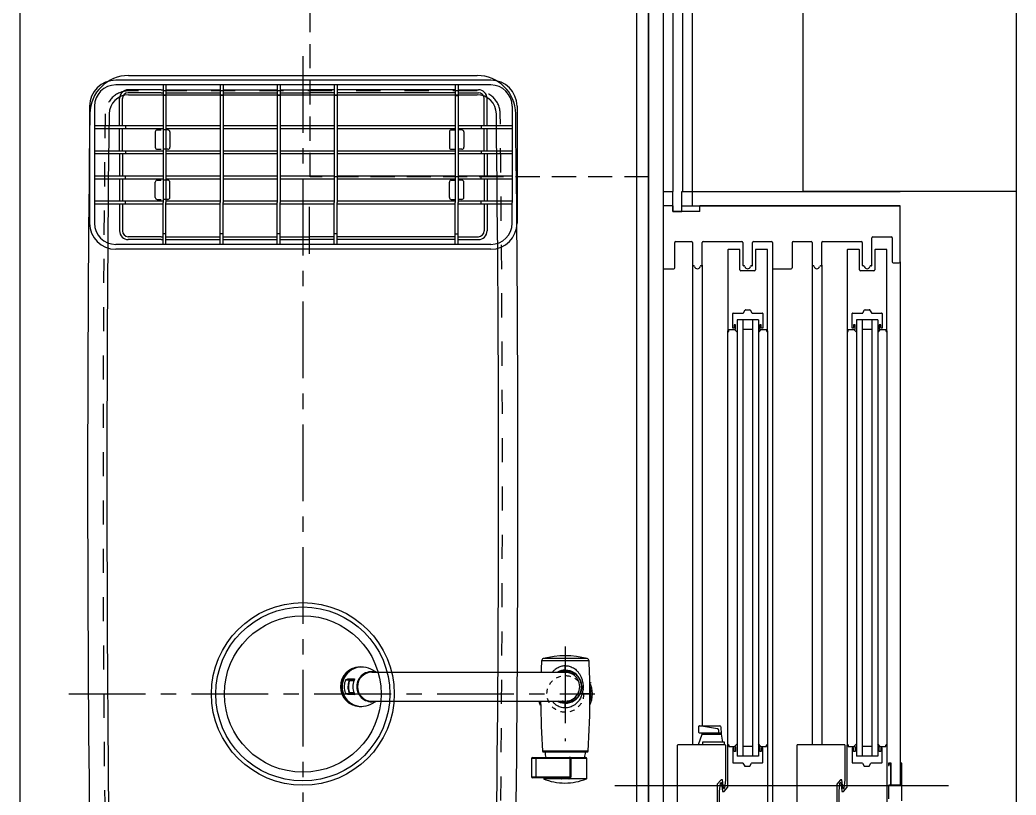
# Model space of a CAD drawing. Header units: millimetres. Extents: x -33000 to 294000, y 0 to 42408.
# Drawn here: x 143168 to 144198, y 13975 to 14777 of the extents above; entities that cross this region are included whole.
import ezdxf

# ---------------------------------------------------------------- set-up
doc = ezdxf.new("R2010")
doc.units = ezdxf.units.MM
doc.header["$LTSCALE"] = 50
for name, pattern in [('( Hidden )', [0.375, 0.25, -0.125]), ('CENTER', [50.8, 31.75, -6.35, 6.35, -6.35]), ('HIDDEN', [2, 1, -1])]:
    doc.linetypes.add(name, pattern=pattern)
doc.layers.add('arch', color=8, linetype='Continuous')

msp = doc.modelspace()

# ---------------------------------------------------------------- linework, layer by layer
at = {"layer": 'arch'}
for p, q in [((143863.3, 15884.6), (143863.3, 14584.6)), ((143978.3, 14599.6), (143978.3, 15884.6)), ((144198.3, 15884.6), (144198.3, 14599.6)), ((143843.3, 15544.6), (143843.3, 14599.6)), ((143853.3, 15544.6), (143853.3, 14599.6)), ((143168.3, 15519.5), (143168.3, 13099.6)), ((143806.3, 12461.7), (143806.3, 15519.5)), ((143818.3, 12449.6), (143818.3, 15519.6)), ((143818.3, 15519.5), (143818.3, 12461.7)), ((143818.3, 12449.6), (143818.3, 15519.5)), ((143833.3, 15519.6), (143833.3, 12449.6)), ((143280.6, 14719.5), (143641, 14719.5)), ((143655.3, 14714.7), (143267.3, 14714.7)), ((143655.3, 14709.7), (143267.3, 14709.7)), ((143316.3, 14709.7), (143316.3, 14588.2)), ((143319.3, 14709.7), (143319.3, 14588.2)), ((143375.3, 14709.7), (143375.3, 14588.2)), ((143378.3, 14709.7), (143378.3, 14588.2)), ((143434.3, 14709.7), (143434.3, 14588.2)), ((143437.3, 14709.7), (143437.3, 14588.2)), ((143493.3, 14709.7), (143493.3, 14588.2)), ((143496.3, 14709.7), (143496.3, 14588.2)), ((143618.3, 14709.7), (143618.3, 14588.2)), ((143621.3, 14709.7), (143621.3, 14588.2)), ((143314.3, 14704.7), (143280.3, 14704.7)), ((143314.3, 14701.7), (143280.3, 14701.7)), ((143280.6, 14699.5), (143641, 14699.5)), ((143314.3, 14704.7), (143316.3, 14704.7)), ((143314.3, 14701.7), (143316.3, 14701.7)), ((143319.3, 14698.7), (143316.3, 14698.7)), ((143319.3, 14704.7), (143375.3, 14704.7)), ((143319.3, 14701.7), (143375.3, 14701.7)), ((143378.3, 14698.7), (143375.3, 14698.7)), ((143378.3, 14704.7), (143434.3, 14704.7)), ((143378.3, 14701.7), (143434.3, 14701.7)), ((143437.3, 14698.7), (143434.3, 14698.7)), ((143437.3, 14704.7), (143467.8, 14704.7)), ((143437.3, 14701.7), (143467.8, 14701.7)), ((143493.3, 14704.7), (143467.8, 14704.7)), ((143493.3, 14701.7), (143467.8, 14701.7)), ((143496.3, 14698.7), (143493.3, 14698.7)), ((143618.3, 14704.7), (143496.3, 14704.7)), ((143618.3, 14701.7), (143496.3, 14701.7)), ((143618.3, 14698.7), (143621.3, 14698.7)), ((143621.3, 14704.7), (143642.3, 14704.7)), ((143621.3, 14701.7), (143642.3, 14701.7)), ((143271.3, 14667.7), (143271.3, 14695.7)), ((143274.3, 14667.7), (143274.3, 14695.7)), ((143648.3, 14667.7), (143648.3, 14695.7)), ((143651.3, 14667.7), (143651.3, 14695.7)), ((143240.3, 14687.7), (143240.3, 14566.7)), ((143245.3, 14687.7), (143245.3, 14566.7)), ((143677.3, 14687.7), (143677.3, 14588.2)), ((143682.3, 14687.7), (143682.3, 14588.2)), ((143682.3, 14683), (143682.3, 14566.7)), ((143245.3, 14667.7), (143316.3, 14667.7)), ((143277.3, 14667.7), (143277.3, 14664.7)), ((143319.3, 14667.7), (143375.3, 14667.7)), ((143378.3, 14667.7), (143434.3, 14667.7)), ((143437.3, 14667.7), (143493.3, 14667.7)), ((143496.3, 14667.7), (143618.3, 14667.7)), ((143621.3, 14667.7), (143677.3, 14667.7)), ((143645.3, 14667.7), (143645.3, 14664.7)), ((143245.3, 14664.7), (143316.3, 14664.7)), ((143271.3, 14641.7), (143271.3, 14664.7)), ((143274.3, 14641.7), (143274.3, 14664.7)), ((143308.3, 14661.2), (143308.3, 14645.2)), ((143310.3, 14663.2), (143314.3, 14663.2)), ((143321.3, 14663.2), (143317.3, 14663.2)), ((143319.3, 14664.7), (143375.3, 14664.7)), ((143323.3, 14661.2), (143323.3, 14645.2)), ((143378.3, 14664.7), (143434.3, 14664.7)), ((143437.3, 14664.7), (143493.3, 14664.7)), ((143496.3, 14664.7), (143618.3, 14664.7)), ((143612.3, 14661.2), (143612.3, 14645.2)), ((143614.3, 14663.2), (143618.3, 14663.2)), ((143621.3, 14664.7), (143677.3, 14664.7)), ((143625.3, 14663.2), (143621.3, 14663.2)), ((143627.3, 14661.2), (143627.3, 14645.2)), ((143648.3, 14641.7), (143648.3, 14664.7)), ((143651.3, 14641.7), (143651.3, 14664.7)), ((143245.3, 14641.7), (143316.3, 14641.7)), ((143245.3, 14638.7), (143316.3, 14638.7)), ((143271.3, 14638.7), (143271.3, 14615.7)), ((143274.3, 14638.7), (143274.3, 14615.7)), ((143277.3, 14641.7), (143277.3, 14638.7)), ((143310.3, 14643.2), (143314.3, 14643.2)), ((143321.3, 14643.2), (143317.3, 14643.2)), ((143319.3, 14641.7), (143375.3, 14641.7)), ((143319.3, 14638.7), (143375.3, 14638.7)), ((143378.3, 14641.7), (143434.3, 14641.7)), ((143378.3, 14638.7), (143434.3, 14638.7)), ((143437.3, 14641.7), (143493.3, 14641.7)), ((143437.3, 14638.7), (143493.3, 14638.7)), ((143496.3, 14641.7), (143618.3, 14641.7)), ((143496.3, 14638.7), (143618.3, 14638.7)), ((143614.3, 14643.2), (143618.3, 14643.2)), ((143625.3, 14643.2), (143621.3, 14643.2)), ((143621.3, 14641.7), (143677.3, 14641.7)), ((143621.3, 14638.7), (143677.3, 14638.7)), ((143645.3, 14641.7), (143645.3, 14638.7)), ((143648.3, 14638.7), (143648.3, 14615.7)), ((143651.3, 14638.7), (143651.3, 14615.7)), ((143245.3, 14615.7), (143316.3, 14615.7)), ((143245.3, 14612.7), (143316.3, 14612.7)), ((143271.3, 14612.7), (143271.3, 14589.7)), ((143274.3, 14612.7), (143274.3, 14589.7)), ((143277.3, 14612.7), (143277.3, 14615.7)), ((143308.3, 14593.2), (143308.3, 14609.2)), ((143310.3, 14611.2), (143314.3, 14611.2)), ((143321.3, 14611.2), (143317.3, 14611.2)), ((143319.3, 14615.7), (143375.3, 14615.7)), ((143319.3, 14612.7), (143375.3, 14612.7)), ((143323.3, 14593.2), (143323.3, 14609.2)), ((143378.3, 14615.7), (143434.3, 14615.7)), ((143378.3, 14612.7), (143434.3, 14612.7)), ((143437.3, 14615.7), (143493.3, 14615.7)), ((143437.3, 14612.7), (143493.3, 14612.7)), ((143496.3, 14615.7), (143618.3, 14615.7)), ((143496.3, 14612.7), (143618.3, 14612.7)), ((143612.3, 14593.2), (143612.3, 14609.2)), ((143614.3, 14611.2), (143618.3, 14611.2)), ((143621.3, 14615.7), (143677.3, 14615.7)), ((143621.3, 14612.7), (143677.3, 14612.7)), ((143625.3, 14611.2), (143621.3, 14611.2)), ((143627.3, 14593.2), (143627.3, 14609.2)), ((143645.3, 14612.7), (143645.3, 14615.7)), ((143648.3, 14612.7), (143648.3, 14589.7)), ((143651.3, 14612.7), (143651.3, 14589.7)), ((143833.3, 14599.6), (143843.3, 14599.6)), ((143843.3, 14578.6), (143843.3, 14599.6)), ((143852.8, 14599.6), (144078.3, 14599.6)), ((143852.8, 14578.6), (143852.8, 14599.6)), ((144198.3, 14599.6), (143978.3, 14599.6)), ((144198.3, 14599.6), (144198.3, 13369.6)), ((143245.3, 14589.7), (143316.3, 14589.7)), ((143245.3, 14586.7), (143316.3, 14586.7)), ((143271.3, 14586.7), (143271.3, 14558.7)), ((143274.3, 14586.7), (143274.3, 14558.7)), ((143277.3, 14586.7), (143277.3, 14589.7)), ((143310.3, 14591.2), (143314.3, 14591.2)), ((143316.3, 14544.7), (143316.3, 14588.2)), ((143321.3, 14591.2), (143317.3, 14591.2)), ((143319.3, 14589.7), (143375.3, 14589.7)), ((143319.3, 14544.7), (143319.3, 14588.2)), ((143319.3, 14586.7), (143375.3, 14586.7)), ((143375.3, 14544.7), (143375.3, 14588.2)), ((143378.3, 14589.7), (143434.3, 14589.7)), ((143378.3, 14544.7), (143378.3, 14588.2)), ((143378.3, 14586.7), (143434.3, 14586.7)), ((143434.3, 14544.7), (143434.3, 14588.2)), ((143437.3, 14589.7), (143493.3, 14589.7)), ((143437.3, 14544.7), (143437.3, 14588.2)), ((143437.3, 14586.7), (143493.3, 14586.7)), ((143493.3, 14544.7), (143493.3, 14588.2)), ((143496.3, 14589.7), (143618.3, 14589.7)), ((143496.3, 14544.7), (143496.3, 14588.2)), ((143496.3, 14586.7), (143618.3, 14586.7)), ((143614.3, 14591.2), (143618.3, 14591.2)), ((143618.3, 14544.7), (143618.3, 14588.2)), ((143625.3, 14591.2), (143621.3, 14591.2)), ((143621.3, 14589.7), (143677.3, 14589.7)), ((143621.3, 14544.7), (143621.3, 14588.2)), ((143621.3, 14586.7), (143677.3, 14586.7)), ((143645.3, 14586.7), (143645.3, 14589.7)), ((143648.3, 14586.7), (143648.3, 14558.7)), ((143651.3, 14586.7), (143651.3, 14558.7)), ((143677.3, 14566.7), (143677.3, 14588.2)), ((143467.8, 14535), (143467.8, 14583.5)), ((143833.3, 14584.6), (143833.3, 14520.6)), ((143843.3, 14584.6), (143833.3, 14584.6)), ((143843.3, 14584.6), (143843.3, 14578.6)), ((143843.3, 14578.6), (143852.8, 14578.6)), ((143871.3, 14578.6), (143843.3, 14578.6)), ((143852.8, 14584.6), (144078.3, 14584.6)), ((144078.3, 14584.6), (143871.3, 14584.6)), ((143871.3, 14578.6), (143871.3, 14584.6)), ((144078.3, 14526.6), (144078.3, 14584.6)), ((143319.3, 14555.7), (143316.3, 14555.7)), ((143378.3, 14555.7), (143375.3, 14555.7)), ((143437.3, 14555.7), (143434.3, 14555.7)), ((143496.3, 14555.7), (143493.3, 14555.7)), ((143618.3, 14555.7), (143621.3, 14555.7)), ((143655.3, 14544.7), (143267.3, 14544.7)), ((143314.3, 14552.7), (143280.3, 14552.7)), ((143314.3, 14549.7), (143280.3, 14549.7)), ((143314.3, 14552.7), (143316.3, 14552.7)), ((143314.3, 14549.7), (143316.3, 14549.7)), ((143319.3, 14552.7), (143375.3, 14552.7)), ((143319.3, 14549.7), (143375.3, 14549.7)), ((143378.3, 14552.7), (143434.3, 14552.7)), ((143378.3, 14549.7), (143434.3, 14549.7)), ((143437.3, 14552.7), (143467.8, 14552.7)), ((143437.3, 14549.7), (143467.8, 14549.7)), ((143493.3, 14552.7), (143467.8, 14552.7)), ((143493.3, 14549.7), (143467.8, 14549.7)), ((143618.3, 14552.7), (143496.3, 14552.7)), ((143618.3, 14549.7), (143496.3, 14549.7)), ((143621.3, 14552.7), (143642.3, 14552.7)), ((143621.3, 14549.7), (143642.3, 14549.7)), ((143845.3, 14520.6), (143845.3, 14546.6)), ((143846.3, 14547.6), (143862.8, 14547.6)), ((143863.8, 14546.6), (143863.8, 14523.1)), ((143873.8, 14523.1), (143873.8, 14546.6)), ((143874.8, 14547.6), (143914.8, 14547.6)), ((143915.8, 14546.6), (143915.8, 14523.1)), ((143925.8, 14523.1), (143925.8, 14546.6)), ((143926.8, 14547.6), (143945.3, 14547.6)), ((143946.3, 14546.6), (143946.3, 14520.6)), ((143966.8, 14546.6), (143966.8, 14520.6)), ((143967.8, 14547.6), (143986.3, 14547.6)), ((143987.3, 14546.6), (143987.3, 14523.1)), ((143997.3, 14523.1), (143997.3, 14546.6)), ((143998.3, 14547.6), (144038.3, 14547.6)), ((144039.3, 14546.6), (144039.3, 14523.1)), ((144049.3, 14523.1), (144049.3, 14551.6)), ((144050.3, 14552.6), (144069.3, 14552.6)), ((144070.3, 14551.6), (144070.3, 14526.6)), ((143655.3, 14539.7), (143267.3, 14539.7)), ((143900.3, 14539.1), (143900.3, 14455.1)), ((143912.3, 14539.6), (143900.8, 14539.6)), ((143912.8, 14518.3), (143912.8, 14539.1)), ((143928.8, 14539.1), (143928.8, 14518.3)), ((143940.8, 14539.6), (143929.3, 14539.6)), ((143941.3, 14455.1), (143941.3, 14539.1)), ((144023.8, 14539.1), (144023.8, 14455.1)), ((144035.8, 14539.6), (144024.3, 14539.6)), ((144036.3, 14518.3), (144036.3, 14539.1)), ((144052.3, 14539.1), (144052.3, 14518.3)), ((144064.3, 14539.6), (144052.8, 14539.6)), ((144064.8, 14455.1), (144064.8, 14539.1)), ((143863.8, 14523.1), (143863.8, 14027.1)), ((143873.8, 14523.1), (143873.8, 14046.6)), ((143987.3, 14523.1), (143987.3, 14027.1)), ((143997.3, 14523.1), (143997.3, 14027.1)), ((144071.3, 14525.6), (144077.3, 14525.6)), ((144078.3, 14526.6), (144078.3, 13985)), ((143833.3, 14520.6), (143833.3, 13448.6)), ((143834.3, 14519.6), (143844.3, 14519.6)), ((143864.3, 14522.6), (143864.9, 14522.6)), ((143872.7, 14522.6), (143873.3, 14522.6)), ((143927.8, 14517.3), (143913.8, 14517.3)), ((143916.3, 14522.6), (143916.9, 14522.6)), ((143924.7, 14522.6), (143925.3, 14522.6)), ((143946.3, 14520.6), (143946.3, 13448.6)), ((143947.3, 14519.6), (143965.8, 14519.6)), ((143987.8, 14522.6), (143988.4, 14522.6)), ((143996.2, 14522.6), (143996.8, 14522.6)), ((144051.3, 14517.3), (144037.3, 14517.3)), ((144039.8, 14522.6), (144040.4, 14522.6)), ((144048.2, 14522.6), (144048.8, 14522.6)), ((143905.3, 14458.1), (143905.3, 14473.1)), ((143905.8, 14473.6), (143916, 14473.6)), ((143916.4, 14473.9), (143918.2, 14476.9)), ((143918.6, 14477.1), (143923, 14477.1)), ((143923.4, 14476.9), (143925.2, 14473.9)), ((143925.6, 14473.6), (143935.8, 14473.6)), ((143936.3, 14473.1), (143936.3, 14458.1)), ((144028.8, 14458.1), (144028.8, 14473.1)), ((144029.3, 14473.6), (144039.5, 14473.6)), ((144039.9, 14473.9), (144041.7, 14476.9)), ((144042.1, 14477.1), (144046.5, 14477.1)), ((144046.9, 14476.9), (144048.7, 14473.9)), ((144049.1, 14473.6), (144059.3, 14473.6)), ((144059.8, 14473.1), (144059.8, 14458.1)), ((143908.3, 14461.6), (143906.8, 14461.6)), ((143906.8, 14461.6), (143906.8, 14458.6)), ((143908.3, 14457.1), (143908.3, 14461.6)), ((143931.8, 14466.6), (143909.8, 14466.6)), ((143909.8, 14466.6), (143909.8, 14015.1)), ((143915.8, 14466.6), (143915.8, 14015.1)), ((143925.8, 14466.6), (143925.8, 14015.1)), ((143931.8, 14466.6), (143931.8, 14015.1)), ((143934.8, 14461.6), (143933.3, 14461.6)), ((143933.3, 14461.6), (143933.3, 14457.1)), ((143934.8, 14458.6), (143934.8, 14461.6)), ((144031.8, 14461.6), (144030.3, 14461.6)), ((144030.3, 14461.6), (144030.3, 14458.6)), ((144031.8, 14457.1), (144031.8, 14461.6)), ((144033.3, 14466.6), (144033.3, 14015.1)), ((144055.3, 14466.6), (144033.3, 14466.6)), ((144039.3, 14466.6), (144039.3, 14015.1)), ((144049.3, 14466.6), (144049.3, 14015.1)), ((144055.3, 14466.6), (144055.3, 14015.1)), ((144058.3, 14461.6), (144056.8, 14461.6)), ((144056.8, 14461.6), (144056.8, 14457.1)), ((144058.3, 14458.6), (144058.3, 14461.6)), ((143900.3, 14026.6), (143900.3, 14455.1)), ((143901.3, 14455.1), (143901.3, 14456.6)), ((143901.3, 14456.6), (143907.8, 14456.6)), ((143906.3, 14458.1), (143905.3, 14458.1)), ((143907.2, 14456.6), (143909.8, 14454)), ((143925.8, 14456.6), (143915.8, 14456.6)), ((143934.4, 14456.6), (143931.8, 14454)), ((143933.8, 14456.6), (143940.3, 14456.6)), ((143936.3, 14458.1), (143935.3, 14458.1)), ((143940.3, 14456.6), (143940.3, 14455.1)), ((143941.3, 14455.1), (143941.3, 14026.6)), ((144023.8, 14455.1), (144023.8, 14026.6)), ((144024.8, 14455.1), (144024.8, 14456.6)), ((144024.8, 14456.6), (144031.3, 14456.6)), ((144029.8, 14458.1), (144028.8, 14458.1)), ((144030.7, 14456.6), (144033.3, 14454)), ((144049.3, 14456.6), (144039.3, 14456.6)), ((144057.9, 14456.6), (144055.3, 14454)), ((144057.3, 14456.6), (144063.8, 14456.6)), ((144059.8, 14458.1), (144058.8, 14458.1)), ((144063.8, 14456.6), (144063.8, 14455.1)), ((144064.8, 14455.1), (144064.8, 14026.6)), ((143869.9, 14045.6), (143869.9, 14040.3)), ((143870.9, 14046.6), (143892, 14046.6)), ((143870.9, 14039.3), (143891, 14039.3)), ((143889.5, 14043.5), (143871.1, 14046.4)), ((143873.8, 14038), (143873.8, 14039.3)), ((143891, 14039.3), (143891, 14041.6)), ((143891, 14039.3), (143893.3, 14039.3)), ((143893, 14045.6), (143893.3, 14038)), ((143869.8, 14027.1), (143873.8, 14038)), ((143873.8, 14038), (143893.3, 14038)), ((143896.8, 14029.7), (143874.1, 14029.7)), ((143874.1, 14029.7), (143874.1, 14027.1)), ((143893.3, 14038), (143894.7, 14029.7)), ((143896.8, 14027.1), (143896.8, 14029.7)), ((143848.3, 13942.6), (143848.3, 14026.6)), ((143848.8, 14027.1), (143897.3, 14027.1)), ((143897.8, 14026.6), (143897.8, 13990.6)), ((143900.3, 13983.1), (143900.3, 14026.6)), ((143901.3, 14026.6), (143901.3, 14025.1)), ((143901.3, 14025.1), (143907.8, 14025.1)), ((143906.3, 14023.6), (143905.3, 14023.6)), ((143905.3, 14023.6), (143905.3, 14008.6)), ((143906.8, 14020.1), (143906.8, 14023.1)), ((143908.3, 14020.1), (143906.8, 14020.1)), ((143907.2, 14025.1), (143909.8, 14027.7)), ((143908.3, 14024.6), (143908.3, 14020.1)), ((143925.8, 14025.1), (143915.8, 14025.1)), ((143934.4, 14025.1), (143931.8, 14027.7)), ((143933.3, 14020.1), (143933.3, 14024.6)), ((143934.8, 14020.1), (143933.3, 14020.1)), ((143933.8, 14025.1), (143940.3, 14025.1)), ((143934.8, 14023.1), (143934.8, 14020.1)), ((143936.3, 14023.6), (143935.3, 14023.6)), ((143936.3, 14008.6), (143936.3, 14023.6)), ((143940.3, 14025.1), (143940.3, 14026.6)), ((143941.3, 14026.6), (143941.3, 13942.6)), ((143971.8, 13942.6), (143971.8, 14026.6)), ((143972.3, 14027.1), (144020.8, 14027.1)), ((144021.3, 14026.6), (144021.3, 13990.6)), ((144023.8, 13983.1), (144023.8, 14026.6)), ((144024.8, 14026.6), (144024.8, 14025.1)), ((144024.8, 14025.1), (144028.3, 14025.1)), ((144028.3, 14025.1), (144028.8, 14024.6)), ((144028.8, 14024.6), (144029.3, 14025.1)), ((144029.8, 14023.6), (144028.8, 14023.6)), ((144028.8, 14023.6), (144028.8, 14008.6)), ((144029.3, 14025.1), (144031.3, 14025.1)), ((144030.3, 14020.1), (144030.3, 14023.1)), ((144031.8, 14020.1), (144030.3, 14020.1)), ((144030.7, 14025.1), (144033.3, 14027.7)), ((144031.8, 14024.6), (144031.8, 14020.1)), ((144049.3, 14025.1), (144039.3, 14025.1)), ((144057.9, 14025.1), (144055.3, 14027.7)), ((144056.8, 14020.1), (144056.8, 14024.6)), ((144058.3, 14020.1), (144056.8, 14020.1)), ((144057.3, 14025.1), (144063.8, 14025.1)), ((144058.3, 14023.1), (144058.3, 14020.1)), ((144059.8, 14023.6), (144058.8, 14023.6)), ((144059.8, 14008.6), (144059.8, 14023.6)), ((144063.8, 14025.1), (144063.8, 14026.6)), ((144064.8, 14026.6), (144064.8, 13942.6)), ((143905.8, 14008.1), (143915.5, 14008.1)), ((143931.8, 14015.1), (143909.8, 14015.1)), ((143925.1, 14008.1), (143935.8, 14008.1)), ((144029.3, 14008.1), (144039, 14008.1)), ((144055.3, 14015.1), (144033.3, 14015.1)), ((144048.6, 14008.1), (144059.3, 14008.1)), ((144068.8, 14008), (144066.8, 14008)), ((143915.9, 14007.9), (143917.7, 14004.9)), ((143918.1, 14004.6), (143922.5, 14004.6)), ((143922.9, 14004.9), (143924.7, 14007.9)), ((144039.4, 14007.9), (144041.2, 14004.9)), ((144041.6, 14004.6), (144046, 14004.6)), ((144046.4, 14004.9), (144048.2, 14007.9)), ((144066.3, 14007.5), (144066.3, 14005.5)), ((144066.3, 14005.5), (144067.1, 14005.5)), ((144067.1, 14005.5), (144067.1, 14007)), ((144067.1, 14007), (144068.3, 14007)), ((144068.3, 14007), (144068.3, 13985.5)), ((144069.3, 13985.5), (144069.3, 14007.5)), ((144079.3, 14007.5), (144079.3, 13985.5)), ((144080.3, 13969), (144080.3, 14007.5)), ((143893.3, 13990.6), (143889.3, 13986.2)), ((143893.2, 13987.6), (143893.4, 13987.6)), ((143894.8, 13990.6), (143893.3, 13990.6)), ((143895.8, 13982), (143894.8, 13990.6)), ((143897.8, 13990.6), (143896.8, 13982)), ((144016.8, 13990.6), (144012.8, 13986.2)), ((144016.7, 13987.6), (144016.9, 13987.6)), ((144018.3, 13990.6), (144016.8, 13990.6)), ((144019.3, 13982), (144018.3, 13990.6)), ((144021.3, 13990.6), (144020.3, 13982)), ((143783.3, 13984.6), (144128.3, 13984.6)), ((143889.3, 13986.2), (143889.3, 13942.6)), ((143891.8, 13978.6), (143892.7, 13987.2)), ((143891.8, 13942.6), (143891.8, 13978.6)), ((143893.8, 13987.2), (143894.8, 13978.6)), ((143894.8, 13978.6), (143896.3, 13978.6)), ((143896.4, 13981.6), (143896.2, 13981.6)), ((143896.3, 13978.6), (143900.3, 13983.1)), ((144012.8, 13986.2), (144012.8, 13942.6)), ((144015.3, 13978.6), (144016.2, 13987.2)), ((144015.3, 13942.6), (144015.3, 13978.6)), ((144017.3, 13987.2), (144018.3, 13978.6)), ((144018.3, 13978.6), (144019.8, 13978.6)), ((144019.9, 13981.6), (144019.7, 13981.6)), ((144019.8, 13978.6), (144023.8, 13983.1)), ((144066.3, 13984.5), (144066.3, 13971)), ((144067.8, 13985), (144066.8, 13985)), ((144078.8, 13985), (144069.8, 13985))]:
    msp.add_line(p, q, dxfattribs=at)
at = {"layer": 'arch', "linetype": '( Hidden )', "ltscale": 2}
for p, q in [((143468.3, 14614.5), (143468.3, 15519.5)), ((143818.3, 15519.5), (143818.3, 14614.5)), ((143818.3, 14614.5), (143468.3, 14614.5))]:
    msp.add_line(p, q, dxfattribs=at)
at = {"layer": 'arch', "linetype": 'CENTER', "ltscale": 0.05}
for p, q in [((143460.8, 14739.5), (143460.8, 13859.5)), ((143732.2, 14128.5), (143732.2, 14030.5)), ((143218.7, 14079.5), (143762.7, 14079.5))]:
    msp.add_line(p, q, dxfattribs=at)
at = {"layer": 'arch', "linetype": 'HIDDEN', "ltscale": 0.5}
msp.add_line((143641, 14703.5), (143280.6, 14703.5), dxfattribs=at)
at = {"layer": 'arch', "ltscale": 1.5}
for p, q in [((143756.8, 14113.8), (143707.6, 14113.8)), ((143731.9, 14116.1), (143709.4, 14116.1)), ((143754.9, 14116.1), (143731.9, 14116.1)), ((143520.4, 14107.4), (143521.8, 14107.4)), ((143536.9, 14102), (143531.1, 14105)), ((143735.6, 14101.6), (143735.4, 14101.6)), ((143737.1, 14101.2), (143735.6, 14101.6)), ((143509, 14093.8), (143504.9, 14093.8)), ((143505.4, 14094.1), (143514.1, 14094.5)), ((143509.4, 14094.1), (143505.4, 14094.1)), ((143507.3, 14095.3), (143506.7, 14094.2)), ((143507.4, 14095.2), (143514.2, 14095.2)), ((143507.8, 14094.5), (143514.3, 14094.5)), ((143509.3, 14093.1), (143513.7, 14093.3)), ((143509.4, 14094.1), (143514.1, 14094.3)), ((143509.7, 14094.6), (143509.6, 14094.3)), ((143758.7, 14091.5), (143758.4, 14090.8)), ((143504.9, 14080.1), (143509, 14080.1)), ((143513.7, 14080.7), (143509.3, 14080.8)), ((143745.2, 14079.5), (143746, 14081.3)), ((143745.4, 14079.8), (143746.1, 14081.4)), ((143746, 14081.3), (143746.7, 14083.1)), ((143746.7, 14083.1), (143747, 14085)), ((143747, 14085), (143747.2, 14087)), ((143505.4, 14079.8), (143514.1, 14079.5)), ((143505.4, 14079.8), (143509.4, 14079.8)), ((143514.2, 14078.7), (143507.4, 14078.8)), ((143514.1, 14079.5), (143507.8, 14079.5)), ((143509.4, 14079.8), (143514, 14079.7)), ((143509.6, 14079.7), (143509.7, 14079.4)), ((143511.9, 14079.4), (143511.8, 14079.6)), ((143531.1, 14068.9), (143536.9, 14072)), ((143705.7, 14070.2), (143705.2, 14071.9)), ((143706.7, 14067.7), (143705.7, 14070.2)), ((143729, 14072.3), (143729.9, 14072.2)), ((143729.9, 14072.2), (143732.2, 14072)), ((143732.2, 14072), (143734.1, 14072.2)), ((143732.2, 14072), (143734.5, 14072.2)), ((143734.1, 14072.2), (143736.1, 14072.5)), ((143734.5, 14072.2), (143736.5, 14072.6)), ((143736.1, 14072.5), (143737.9, 14073.2)), ((143737.5, 14072.9), (143738.8, 14073.5)), ((143737.9, 14073.2), (143739.7, 14074)), ((143738.8, 14073.5), (143740.4, 14074.5)), ((143739.7, 14074), (143741.3, 14075.2)), ((143741.3, 14075.2), (143742.8, 14076.4)), ((143741.4, 14075.1), (143742.6, 14076.2)), ((143742.6, 14076.2), (143743.8, 14077.4)), ((143742.8, 14076.4), (143745.2, 14079.5)), ((143744.4, 14078.3), (143745.4, 14079.8)), ((143757.7, 14079.5), (143749.5, 14079.5)), ((143731.9, 14020.2), (143708.6, 14020.2)), ((143755.7, 14020.2), (143731.9, 14020.2)), ((143697.2, 14012.8), (143697.2, 13993.8)), ((143702.2, 14012.8), (143697.2, 14012.8)), ((143698.2, 14013.8), (143702.2, 14013.8)), ((143702.2, 14012.8), (143702.2, 14013.8)), ((143702.2, 14013.8), (143736.2, 14013.8)), ((143702.2, 13993.8), (143702.2, 14012.8)), ((143737.2, 14012.8), (143702.2, 14012.8)), ((143737.7, 14013.8), (143736.2, 14013.8)), ((143737.2, 13993.8), (143737.2, 14012.8)), ((143737.9, 14012.8), (143737.2, 14012.8)), ((143737.7, 14013.8), (143753.4, 14013.8)), ((143737.9, 14012.8), (143737.9, 13993.8)), ((143754.4, 14012.8), (143737.9, 14012.8)), ((143754.4, 13991.8), (143754.4, 14012.8)), ((143697.2, 13993.8), (143702.2, 13993.8)), ((143702.2, 13992.8), (143698.2, 13992.8)), ((143702.2, 13993.8), (143737.2, 13993.8)), ((143702.2, 13992.8), (143702.2, 13993.8)), ((143736.2, 13992.8), (143702.2, 13992.8)), ((143709.9, 13992.8), (143709.9, 13991.8)), ((143728.3, 13991.8), (143709.9, 13991.8)), ((143736, 13991.8), (143728.3, 13991.8)), ((143754.4, 13991.8), (143736, 13991.8)), ((143737.9, 13993.8), (143737.2, 13993.8))]:
    msp.add_line(p, q, dxfattribs=at)
at = {"layer": 'arch'}
for radius in [94.5, 90, 81]:
    msp.add_circle((143460.8, 14079.5), radius, dxfattribs=at)
at = {"layer": 'arch', "linetype": 'HIDDEN', "ltscale": 0.1}
msp.add_circle((143732.2, 14079.5), 19, dxfattribs=at)
at = {"layer": 'arch'}
for centre, radius, start, end in [((143280.6, 14679.5), 40, 90, 179.3192), ((143641, 14679.5), 40, 0.6808, 90), ((143267.3, 14687.7), 27, 90, 180), ((143267.3, 14687.7), 22, 90, 180), ((143655.3, 14687.7), 27, 0, 90), ((143655.3, 14687.7), 22, 0, 90), ((143280.6, 14679.5), 20, 90, 179.3192), ((143280.3, 14695.7), 9, 90, 180), ((143280.3, 14695.7), 6, 90, 180), ((143641, 14679.5), 20, 0.6808, 90), ((143642.3, 14695.7), 9, 0, 90), ((143642.3, 14695.7), 6, 0, 90), ((175259.5, 14299.5), 32021.2, 179.3192, 180.6808), ((175259.5, 14299.5), 32001.3, 179.3192, 180.6808), ((111662, 14299.5), 32001.2, 359.3192, 0.6808), ((111662, 14299.5), 32021.2, 359.3192, 0.6808), ((143310.3, 14661.2), 2, 90, 180), ((143321.3, 14661.2), 2, 0, 90), ((143614.3, 14661.2), 2, 90, 180), ((143625.3, 14661.2), 2, 0, 90), ((143310.3, 14645.2), 2, 180, 270), ((143321.3, 14645.2), 2, 270, 0), ((143614.3, 14645.2), 2, 180, 270), ((143625.3, 14645.2), 2, 270, 0), ((143310.3, 14609.2), 2, 90, 180), ((143321.3, 14609.2), 2, 0, 90), ((143614.3, 14609.2), 2, 90, 180), ((143625.3, 14609.2), 2, 0, 90), ((143310.3, 14593.2), 2, 180, 270), ((143321.3, 14593.2), 2, 270, 0), ((143614.3, 14593.2), 2, 180, 270), ((143625.3, 14593.2), 2, 270, 0), ((143267.3, 14566.7), 27, 180, 270), ((143267.3, 14566.7), 22, 180, 270), ((143655.3, 14566.7), 27, 270, 0), ((143655.3, 14566.7), 22, 270, 0), ((143280.3, 14558.7), 9, 180, 270), ((143280.3, 14558.7), 6, 180, 270), ((143642.3, 14558.7), 6, 270, 0), ((143642.3, 14558.7), 9, 270, 0), ((143846.3, 14546.6), 1, 90, 180), ((143862.8, 14546.6), 1, 0, 90), ((143874.8, 14546.6), 1, 90, 180), ((143914.8, 14546.6), 1, 0, 90), ((143926.8, 14546.6), 1, 90, 180), ((143945.3, 14546.6), 1, 0, 90), ((143967.8, 14546.6), 1, 90, 180), ((143986.3, 14546.6), 1, 0, 90), ((143998.3, 14546.6), 1, 90, 180), ((144038.3, 14546.6), 1, 0, 90), ((144050.3, 14551.6), 1, 90, 180), ((144069.3, 14551.6), 1, 0, 90), ((143900.8, 14539.1), 0.5, 90, 180), ((143912.3, 14539.1), 0.5, 0, 90), ((143929.3, 14539.1), 0.5, 90, 180), ((143940.8, 14539.1), 0.5, 0, 90), ((144024.3, 14539.1), 0.5, 90, 180), ((144035.8, 14539.1), 0.5, 0, 90), ((144052.8, 14539.1), 0.5, 90, 180), ((144064.3, 14539.1), 0.5, 0, 90), ((143864.3, 14523.1), 0.5, 180, 270), ((143873.3, 14523.1), 0.5, 270, 0), ((143916.3, 14523.1), 0.5, 180, 270), ((143925.3, 14523.1), 0.5, 270, 0), ((143987.8, 14523.1), 0.5, 180, 270), ((143996.8, 14523.1), 0.5, 270, 0.0003), ((144039.8, 14523.1), 0.5, 180, 270), ((144048.8, 14523.1), 0.5, 270, 0), ((144071.3, 14526.6), 1, 180, 270), ((144077.3, 14526.6), 1, 270, 0), ((143834.3, 14520.6), 1, 180, 270), ((143844.3, 14520.6), 1, 270, 0), ((143864.9, 14521.6), 1, 14.4775, 90), ((143868.8, 14522.6), 3, 194.4775, 345.5225), ((143872.7, 14521.6), 1, 90, 165.5225), ((143913.8, 14518.3), 1, 180, 270), ((143916.9, 14521.6), 1, 14.4775, 90), ((143920.8, 14522.6), 3, 194.4775, 345.5225), ((143924.7, 14521.6), 1, 90, 165.5225), ((143927.8, 14518.3), 1, 270, 0), ((143947.3, 14520.6), 1, 180, 270), ((143965.8, 14520.6), 1, 270, 0), ((143988.4, 14521.6), 1, 14.4775, 90), ((143992.3, 14522.6), 3, 194.4775, 345.5225), ((143996.2, 14521.6), 1, 90, 165.5225), ((144037.3, 14518.3), 1, 180, 270), ((144040.4, 14521.6), 1, 14.4775, 90), ((144044.3, 14522.6), 3, 194.4775, 345.5225), ((144048.2, 14521.6), 1, 90, 165.5225), ((144051.3, 14518.3), 1, 270, 0), ((143905.8, 14473.1), 0.5, 90, 180), ((143916, 14474.1), 0.5, 270, 330.2551), ((143918.6, 14476.6), 0.5, 90, 150.2551), ((143923, 14476.6), 0.5, 29.7449, 90), ((143925.6, 14474.1), 0.5, 209.7449, 270), ((143935.8, 14473.1), 0.5, 0, 90), ((144029.3, 14473.1), 0.5, 90, 180), ((144039.5, 14474.1), 0.5, 270, 330.2551), ((144042.1, 14476.6), 0.5, 90, 150.2551), ((144046.5, 14476.6), 0.5, 29.7449, 90), ((144049.1, 14474.1), 0.5, 209.7449, 270), ((144059.3, 14473.1), 0.5, 0, 90), ((143900.8, 14455.1), 0.5, 180, 270), ((143900.8, 14455.1), 0.5, 270, 360), ((143906.3, 14458.6), 0.5, 270, 0), ((143907.8, 14457.1), 0.5, 270, 0), ((143933.8, 14457.1), 0.5, 180, 270), ((143935.3, 14458.6), 0.5, 180, 270), ((143940.8, 14455.1), 0.5, 180, 0), ((144024.3, 14455.1), 0.5, 180, 270), ((144024.3, 14455.1), 0.5, 270, 360), ((144029.8, 14458.6), 0.5, 270, 0), ((144031.3, 14457.1), 0.5, 270, 0), ((144057.3, 14457.1), 0.5, 180, 270), ((144058.8, 14458.6), 0.5, 180, 270), ((144064.3, 14455.1), 0.5, 180, 0), ((143870.9, 14045.6), 1, 90, 180), ((143870.9, 14045.4), 1, 81.0635, 180), ((143870.9, 14040.3), 1, 180, 270.0858), ((143889.1, 14041.6), 1.88, 0, 78.8801), ((143892, 14045.6), 1, 2.2775, 90), ((143848.8, 14026.6), 0.5, 90, 180), ((143897.3, 14026.6), 0.5, 0, 90), ((143900.8, 14026.6), 0.5, 90, 180), ((143900.8, 14026.6), 0.5, 360, 90), ((143906.3, 14023.1), 0.5, 0, 90), ((143907.8, 14024.6), 0.5, 0, 90), ((143933.8, 14024.6), 0.5, 90, 180), ((143935.3, 14023.1), 0.5, 90, 180), ((143940.8, 14026.6), 0.5, 0, 180), ((143972.3, 14026.6), 0.5, 90, 180), ((144020.8, 14026.6), 0.5, 0, 90), ((144024.3, 14026.6), 0.5, 90, 180), ((144024.3, 14026.6), 0.5, 360, 90), ((144029.8, 14023.1), 0.5, 0, 90), ((144031.3, 14024.6), 0.5, 0, 90), ((144057.3, 14024.6), 0.5, 90, 180), ((144058.8, 14023.1), 0.5, 90, 180), ((144064.3, 14026.6), 0.5, 0, 180), ((143905.8, 14008.6), 0.5, 180, 270), ((143915.5, 14007.6), 0.5, 29.7449, 90), ((143925.1, 14007.6), 0.5, 90, 150.2551), ((143935.8, 14008.6), 0.5, 270, 0), ((144029.3, 14008.6), 0.5, 180, 270), ((144039, 14007.6), 0.5, 29.7449, 90), ((144048.6, 14007.6), 0.5, 90, 150.2551), ((144059.3, 14008.6), 0.5, 270, 0), ((144066.8, 14007.5), 0.5, 90, 180), ((144068.8, 14007.5), 0.5, 0, 90), ((144079.8, 14007.5), 0.5, 0, 180), ((143918.1, 14005.1), 0.5, 209.7449, 270), ((143922.5, 14005.1), 0.5, 270, 330.2551), ((144041.6, 14005.1), 0.5, 209.7449, 270), ((144046, 14005.1), 0.5, 270, 330.2551), ((143893.2, 13987.1), 0.5, 90, 173.666), ((143893.4, 13987.1), 0.5, 6.3464, 90), ((144016.7, 13987.1), 0.5, 90, 173.666), ((144016.9, 13987.1), 0.5, 6.3464, 90), ((143896.2, 13982.1), 0.5, 186.3464, 270), ((143896.4, 13982.1), 0.5, 270, 353.666), ((144019.7, 13982.1), 0.5, 186.3464, 270), ((144019.9, 13982.1), 0.5, 270, 353.666), ((144066.8, 13984.5), 0.5, 90, 180), ((144067.8, 13985.5), 0.5, 270, 0), ((144069.8, 13985.5), 0.5, 180, 270), ((144078.8, 13985.5), 0.5, 270, 0)]:
    msp.add_arc(centre, radius, start, end, dxfattribs=at)
at = {"layer": 'arch', "linetype": 'HIDDEN', "ltscale": 0.5}
for centre, radius, start, end in [((143280.6, 14679.5), 24, 90, 179.3192), ((143641, 14679.5), 24, 0.6808, 90), ((175259.5, 14299.5), 32005.3, 179.3192, 180.6808), ((111662, 14299.5), 32005.2, 359.3192, 0.6808)]:
    msp.add_arc(centre, radius, start, end, dxfattribs=at)
at = {"layer": 'arch', "ltscale": 1.5}
for centre, radius, start, end in [((144356.7, 14079.5), 650, 176.9755, 178.0159), ((143710.1, 14113.6), 2.5, 104.6284, 176.9755), ((143732.2, 14029), 90, 75.3716, 104.6284), ((143754.3, 14113.6), 2.5, 3.0245, 75.3716), ((143107.7, 14079.5), 650, 0, 3.0245), ((143520.1, 14087), 20.4, 92.671, 267.329), ((143520.5, 14087), 20.4, 90.3406, 273.6461), ((143520.6, 14087), 20.4, 90.392, 269.608), ((143521.7, 14087.1), 20.2, 62.3012, 180.4096), ((143532.1, 14087.1), 15.5, 75.4814, 180.3315), ((143532.3, 14087), 15, 90.382, 269.618), ((143732.2, 14087), 17.1, 242.6837, 90), ((143732.2, 14087), 17.1, 90, 117.5794), ((143505.4, 14093.6), 0.496, 92.149, 159.2199), ((143507.8, 14095), 0.499, 154.4601, 269.1066), ((143490.4, 14040.2), 56.2, 70.3273, 70.8373), ((143509.5, 14093.6), 0.496, 92.1461, 159.2228), ((143529.5, 14087), 17, 156.8492, 203.1508), ((143732.2, 14087), 15, 36.1839, 64.2898), ((143732.2, 14087), 15, 0, 31.7144), ((143732.2, 14079.5), 28, 335.2285, 24.921), ((143521.7, 14086.8), 20.2, 179.5904, 297.6987), ((143505.4, 14080.3), 0.496, 200.7801, 267.8513), ((143490.4, 14133.7), 56.2, 289.163, 289.6732), ((143509.5, 14080.3), 0.496, 200.7773, 267.8542), ((143532.1, 14086.9), 15.5, 179.6696, 284.1198), ((143732.2, 14079.5), 26.5, 343.9754, 16.1178), ((143507.8, 14079), 0.499, 90.8936, 205.5399), ((144607.7, 14079.5), 901, 180.4771, 183.7707), ((142856.7, 14079.5), 901, 356.2293, 0), ((143709.4, 14020.3), 0.8, 183.7707, 270), ((143760.9, 14024.4), 50, 185.6582, 192.4), ((143703.4, 14024.4), 50, 347.7256, 354.3418), ((143754.9, 14020.3), 0.8, 270, 356.2293), ((143698.2, 14012.8), 1, 90, 180), ((143736.2, 14012.8), 1, 0, 90), ((143736.8, 14013), 1.19, 348.6478, 40.2929), ((143753.4, 14012.8), 1, 359.9996, 89.9995), ((143698.2, 13993.8), 1, 180, 270), ((143731.8, 14045.8), 58.5, 247.6278, 270), ((143726.8, 13992), 1.6, 351.2825, 28.241), ((143731.8, 14045.8), 58.5, 270, 292.3722), ((143737.6, 13992), 1.6, 151.759, 188.7175), ((143736.2, 13993.8), 1, 270, 0)]:
    msp.add_arc(centre, radius, start, end, dxfattribs=at)
for points, knots in [([(143532.2, 14102), (143532.5, 14102), (143533.3, 14102), (143534.5, 14102), (143534.9, 14102), (143538.2, 14102), (143540.7, 14102), (143543.2, 14102), (143545.1, 14102), (143549.4, 14102), (143553.1, 14102), (143557.1, 14102), (143560.6, 14102), (143565.8, 14102), (143570.8, 14102), (143576, 14102), (143580.5, 14102), (143585.7, 14102), (143590.7, 14102), (143595.6, 14102), (143600.5, 14102), (143605.3, 14102), (143610.7, 14102), (143616, 14102), (143621.7, 14102), (143627.9, 14102), (143634.6, 14102), (143641.2, 14102), (143647.8, 14102), (143654.3, 14102), (143660.5, 14102), (143666, 14102), (143671.6, 14102), (143677.2, 14102), (143683, 14102), (143687.6, 14102), (143692.4, 14102), (143696.9, 14102), (143701.5, 14102), (143705.2, 14102), (143708.5, 14102), (143711.9, 14102), (143715.3, 14102), (143719.3, 14102), (143721, 14102), (143723.5, 14102), (143725.6, 14102), (143728.3, 14102), (143729.3, 14102), (143730.1, 14102), (143731, 14102), (143732.6, 14102), (143732.1, 14102), (143732.1, 14102), (143732.2, 14102)], [0, 0, 0, 0, 0.0254279, 0.0506647, 0.0755124, 0.0997149, 0.1184952, 0.1371574, 0.1558424, 0.1745825, 0.1937654, 0.212968, 0.2321801, 0.2512921, 0.2704805, 0.2896634, 0.3088482, 0.3247544, 0.3407804, 0.3568054, 0.3728318, 0.3888612, 0.4048049, 0.4208316, 0.4368565, 0.4570037, 0.4769826, 0.4971316, 0.5172763, 0.5374228, 0.5555773, 0.5738942, 0.5922085, 0.6105237, 0.6287651, 0.6470837, 0.6653965, 0.6821849, 0.6989782, 0.7156358, 0.7324326, 0.7492246, 0.7660107, 0.7839162, 0.8018204, 0.8197101, 0.8376392, 0.8556648, 0.8736487, 0.891815, 0.9101241, 0.9395273, 0.9696787, 1, 1, 1, 1]), ([(143718.9, 14102), (143719.2, 14102.4), (143720, 14103.4), (143721.7, 14105), (143723.8, 14106.4), (143725.9, 14107.5), (143728, 14108.3), (143730.1, 14108.7), (143731.5, 14108.8), (143732.2, 14108.8)], [0, 0, 0, 0, 0.097418, 0.27945, 0.443959, 0.597989, 0.734728, 0.869485, 1, 1, 1, 1]), ([(143725.3, 14102), (143725.6, 14102.1), (143726.8, 14102.8), (143729.1, 14103.3), (143731.2, 14103.5), (143732.2, 14103.5)], [0, 0, 0, 0, 0.1192541, 0.5724327, 1, 1, 1, 1]), ([(143732.2, 14104), (143732.2, 14104.1), (143732.2, 14104.2), (143732.2, 14105.3), (143732.2, 14106.9), (143732.2, 14108.2), (143732.2, 14108.8)], [0, 0, 0, 0, 0.240682, 0.5, 0.759318, 1, 1, 1, 1]), ([(143732.2, 14108.8), (143733.6, 14108.7), (143735.7, 14108.5), (143738.5, 14107.5), (143740.6, 14106.4), (143742.7, 14105), (143744.6, 14103.1), (143746.4, 14100.9), (143747.7, 14098.7), (143748.6, 14096.8), (143749.3, 14095.1), (143749.9, 14093.2), (143750.3, 14091), (143750.6, 14088.7), (143750.6, 14086.5), (143750.5, 14084.2), (143750.2, 14081.9), (143749.7, 14080.3), (143749.5, 14079.5)], [0, 0, 0, 0, 0.104654, 0.1588, 0.219811, 0.285748, 0.357212, 0.432528, 0.508778, 0.556466, 0.603038, 0.648789, 0.708577, 0.767063, 0.821628, 0.876535, 0.93507, 1, 1, 1, 1]), ([(143732.2, 14103.5), (143733.2, 14103.5), (143735.3, 14103.4), (143738.3, 14102.4), (143741.3, 14100.9), (143744, 14098.8), (143746.1, 14096.1), (143747.6, 14093.2), (143748.5, 14090.1), (143748.8, 14087), (143748.5, 14083.9), (143747.6, 14080.8), (143746.1, 14077.8), (143744, 14075.2), (143741.3, 14073), (143738.3, 14071.5), (143735.3, 14070.6), (143733.2, 14070.5), (143732.2, 14070.4)], [0, 0, 0, 0, 0.058258, 0.1200057, 0.1843204, 0.25, 0.3156796, 0.3799943, 0.441742, 0.5, 0.558258, 0.6200056, 0.6843204, 0.75, 0.8156796, 0.8799943, 0.941742, 1, 1, 1, 1]), ([(143736, 14101.5), (143735.4, 14101.6), (143734.1, 14101.7), (143732.8, 14101.9), (143732.2, 14102)], [0, 0, 0, 0, 0.500004, 1, 1, 1, 1]), ([(143739.7, 14100), (143739.4, 14100.1), (143739, 14100.3), (143738.4, 14100.5), (143738.1, 14100.6), (143737.8, 14100.8), (143737.4, 14100.9), (143736.8, 14101.2), (143736.3, 14101.3), (143736, 14101.5)], [0, 0, 0, 0, 0.258738, 0.36777, 0.418985, 0.471036, 0.583824, 0.711878, 1, 1, 1, 1]), ([(143504.7, 14093.3), (143504.4, 14092.2), (143503.8, 14090.1), (143503.6, 14086.8), (143503.8, 14083.6), (143504.4, 14081.7), (143504.7, 14080.7)], [0, 0, 0, 0, 0.2603484, 0.5182671, 0.7578247, 1, 1, 1, 1]), ([(143504.9, 14093.8), (143504.9, 14093.8), (143504.9, 14093.8), (143504.9, 14093.8), (143504.9, 14093.7), (143504.8, 14093.6), (143504.8, 14093.5), (143504.7, 14093.4), (143504.7, 14093.3)], [0, 0, 0, 0, 0.116665, 0.231016, 0.456291, 0.586386, 0.71949, 1, 1, 1, 1]), ([(143507, 14094.8), (143507.1, 14094.9), (143507.2, 14095.1), (143507.3, 14095.2), (143507.4, 14095.2), (143507.4, 14095.2)], [0, 0, 0, 0, 0.519272, 0.761369, 1, 1, 1, 1]), ([(143507.5, 14094.2), (143507.6, 14094.3), (143507.7, 14094.4), (143507.8, 14094.5), (143507.8, 14094.5), (143507.8, 14094.5)], [0, 0, 0, 0, 0.524413, 0.768845, 1, 1, 1, 1]), ([(143508.9, 14080.7), (143508.6, 14081.7), (143507.9, 14083.9), (143507.7, 14087.1), (143508, 14090.3), (143508.6, 14092.3), (143508.9, 14093.3)], [0, 0, 0, 0, 0.260366, 0.518302, 0.757842, 1, 1, 1, 1]), ([(143509.3, 14080.8), (143509, 14081.9), (143508.4, 14084), (143508.2, 14087.1), (143508.5, 14090.2), (143509, 14092.2), (143509.3, 14093.1)], [0, 0, 0, 0, 0.266176, 0.518298, 0.754813, 1, 1, 1, 1]), ([(143508.7, 14094.3), (143508.7, 14094.3), (143508.8, 14094.4), (143508.9, 14094.5), (143508.9, 14094.5), (143508.9, 14094.5)], [0, 0, 0, 0, 0.298201, 0.8319672, 1, 1, 1, 1]), ([(143508.9, 14093.3), (143508.9, 14093.4), (143508.9, 14093.5), (143509, 14093.6), (143509, 14093.7), (143509, 14093.8), (143509, 14093.8), (143509, 14093.8), (143509, 14093.8)], [0, 0, 0, 0, 0.2560924, 0.4986156, 0.626094, 0.7512595, 0.8747387, 1, 1, 1, 1]), ([(143509.5, 14094), (143509.5, 14093.9), (143509.4, 14093.8), (143509.4, 14093.6), (143509.4, 14093.3), (143509.4, 14093.2), (143509.3, 14093.1)], [0, 0, 0, 0, 0.212345, 0.565069, 0.772389, 1, 1, 1, 1]), ([(143509.4, 14094.1), (143509.5, 14094.1), (143509.5, 14094.1), (143509.5, 14094.1), (143509.5, 14094), (143509.5, 14094)], [0, 0, 0, 0, 0.328996, 0.662123, 1, 1, 1, 1]), ([(143514.2, 14095.2), (143514.3, 14095.2), (143514.3, 14095.2), (143514.3, 14095.1), (143514.3, 14095), (143514.2, 14094.8), (143514.1, 14094.3), (143513.9, 14093.9), (143513.8, 14093.7)], [0, 0, 0, 0, 0.1070964, 0.2145846, 0.3298346, 0.4482603, 0.7120825, 1, 1, 1, 1]), ([(143745.2, 14094.5), (143744.8, 14095), (143744, 14096), (143743.2, 14097.1), (143742.8, 14097.6)], [0, 0, 0, 0, 0.5002251, 1, 1, 1, 1]), ([(143504.7, 14080.7), (143504.7, 14080.6), (143504.8, 14080.5), (143504.8, 14080.3), (143504.9, 14080.2), (143504.9, 14080.2), (143504.9, 14080.1), (143504.9, 14080.1), (143504.9, 14080.1)], [0, 0, 0, 0, 0.2560888, 0.4986105, 0.6260845, 0.7512545, 0.8747365, 1, 1, 1, 1]), ([(143509, 14080.1), (143509, 14080.1), (143509, 14080.1), (143509, 14080.2), (143509, 14080.3), (143509, 14080.4), (143508.9, 14080.5), (143508.9, 14080.6), (143508.9, 14080.7)], [0, 0, 0, 0, 0.116652, 0.231016, 0.456292, 0.586382, 0.719491, 1, 1, 1, 1]), ([(143509.5, 14079.9), (143509.5, 14080), (143509.5, 14080.1), (143509.4, 14080.3), (143509.4, 14080.6), (143509.4, 14080.7), (143509.3, 14080.8)], [0, 0, 0, 0, 0.278991, 0.600937, 0.790968, 1, 1, 1, 1]), ([(143513.8, 14080.3), (143513.9, 14080.1), (143514.1, 14079.6), (143514.2, 14079.2), (143514.3, 14079), (143514.3, 14078.8), (143514.3, 14078.8), (143514.3, 14078.7), (143514.2, 14078.7)], [0, 0, 0, 0, 0.285849, 0.547332, 0.66477, 0.779165, 0.889798, 1, 1, 1, 1]), ([(143748.2, 14081.2), (143748.2, 14081.1), (143748.2, 14080.9), (143748.4, 14080.5), (143748.8, 14080), (143749.3, 14079.6), (143749.5, 14079.5)], [0, 0, 0, 0, 0.233552, 0.481549, 0.739099, 1, 1, 1, 1]), ([(143507, 14079.2), (143506.9, 14079.3), (143506.8, 14079.5), (143506.7, 14079.7), (143506.7, 14079.8)], [0, 0, 0, 0, 0.87589, 1, 1, 1, 1]), ([(143507.4, 14078.8), (143507.4, 14078.8), (143507.3, 14078.8), (143507.2, 14078.9), (143507.1, 14079.1), (143507, 14079.2)], [0, 0, 0, 0, 0.236755, 0.477045, 1, 1, 1, 1]), ([(143507.8, 14079.5), (143507.8, 14079.5), (143507.8, 14079.5), (143507.7, 14079.6), (143507.6, 14079.7), (143507.5, 14079.7)], [0, 0, 0, 0, 0.230416, 0.474029, 1, 1, 1, 1]), ([(143508.7, 14079.7), (143508.7, 14079.7), (143508.8, 14079.5), (143508.9, 14079.5), (143508.9, 14079.5), (143508.9, 14079.5)], [0, 0, 0, 0, 0.298202, 0.831968, 1, 1, 1, 1]), ([(143532.2, 14072), (143532.5, 14072), (143533.2, 14072), (143534.5, 14072), (143534.9, 14072), (143538.1, 14072), (143540.6, 14072), (143543.1, 14072), (143545.1, 14072), (143549.3, 14072), (143553, 14072), (143557, 14072), (143560.6, 14072), (143565.8, 14072), (143570.8, 14072), (143575.9, 14072), (143580.5, 14072), (143585.7, 14072), (143590.6, 14072), (143595.5, 14072), (143600.5, 14072), (143605.3, 14072), (143610.7, 14072), (143615.9, 14072), (143621.7, 14072), (143627.9, 14072), (143634.6, 14072), (143641.2, 14072), (143647.9, 14072), (143654.3, 14072), (143660.5, 14072), (143666, 14072), (143671.7, 14072), (143677.3, 14072), (143683, 14072), (143687.6, 14072), (143692.7, 14072), (143697.8, 14072), (143703.4, 14072), (143707.1, 14072), (143711.3, 14072), (143715.1, 14072), (143719.2, 14072), (143721.1, 14072), (143723.5, 14072), (143725.7, 14072), (143728.3, 14072), (143729.4, 14072), (143730.1, 14072), (143731, 14072), (143732.5, 14072), (143732.1, 14072), (143732.2, 14072), (143732.2, 14072), (143732.2, 14072), (143732.2, 14072)], [0, 0, 0, 0, 0.023735, 0.047288, 0.070469, 0.093038, 0.110531, 0.127943, 0.145438, 0.162996, 0.180907, 0.198801, 0.216689, 0.234513, 0.252419, 0.270331, 0.288241, 0.303102, 0.318059, 0.333017, 0.347975, 0.36293, 0.377816, 0.392774, 0.407732, 0.426537, 0.445201, 0.464001, 0.482806, 0.501608, 0.518569, 0.535661, 0.552756, 0.56985, 0.58688, 0.603975, 0.62107, 0.639876, 0.658646, 0.67744, 0.696239, 0.715043, 0.731781, 0.748497, 0.765177, 0.781893, 0.798723, 0.815516, 0.832308, 0.849243, 0.87701, 0.906046, 0.935057, 0.964042, 1, 1, 1, 1]), ([(143732.2, 14065), (143731.3, 14065), (143729.7, 14065.1), (143727.1, 14065.8), (143724.6, 14066.8), (143722.1, 14068.5), (143720.1, 14070.2), (143719.1, 14071.5), (143718.8, 14072)], [0, 0, 0, 0, 0.15392, 0.312558, 0.482528, 0.671962, 0.882484, 1, 1, 1, 1]), ([(143732.2, 14070.4), (143731.2, 14070.5), (143729.1, 14070.6), (143726.8, 14071.2), (143725.6, 14071.8), (143725.3, 14072)], [0, 0, 0, 0, 0.4275673, 0.8807457, 1, 1, 1, 1]), ([(143749.5, 14079.5), (143749.3, 14078.8), (143748.8, 14077.3), (143747.8, 14075.2), (143746.4, 14072.9), (143744.5, 14070.5), (143742.1, 14068.4), (143739.6, 14066.8), (143737.1, 14065.7), (143734.6, 14065.1), (143733, 14065), (143732.2, 14065)], [0, 0, 0, 0, 0.094295, 0.188159, 0.290296, 0.437335, 0.573663, 0.696085, 0.805279, 0.905105, 1, 1, 1, 1]), ([(143732.2, 14065), (143732.2, 14065.6), (143732.2, 14066.6), (143732.2, 14067.7), (143732.2, 14068.5), (143732.2, 14069.2), (143732.2, 14069.8), (143732.2, 14069.9), (143732.2, 14069.9)], [0, 0, 0, 0, 0.239677, 0.368502, 0.5, 0.631498, 0.760323, 1, 1, 1, 1]), ([(143709.4, 14019.5), (143709.5, 14019.5), (143709.6, 14019.5), (143710.9, 14019.5), (143713, 14019.5), (143716, 14019.5), (143719, 14019.5), (143721.7, 14019.5), (143724.4, 14019.5), (143727.9, 14019.5), (143730.8, 14019.5), (143732.2, 14019.5)], [0, 0, 0, 0, 0.116497, 0.239972, 0.36858, 0.499917, 0.631255, 0.695634, 0.760028, 0.883503, 1, 1, 1, 1]), ([(143732.2, 14019.5), (143733.6, 14019.5), (143736.4, 14019.5), (143740.7, 14019.5), (143744.7, 14019.5), (143748.4, 14019.5), (143750.8, 14019.5), (143752.4, 14019.5), (143753.6, 14019.5), (143754.7, 14019.5), (143754.9, 14019.5), (143754.9, 14019.5)], [0, 0, 0, 0, 0.116497, 0.239972, 0.36858, 0.499917, 0.631255, 0.695634, 0.760028, 0.883503, 1, 1, 1, 1]), ([(143726.7, 13992.8), (143726.7, 13992.8), (143726.8, 13992.5), (143727.1, 13992.2), (143727.7, 13991.8), (143728.1, 13991.8), (143728.3, 13991.8)], [0, 0, 0, 0, 0.014699, 0.347545, 0.67527, 1, 1, 1, 1]), ([(143736, 13991.8), (143736.2, 13991.8), (143736.5, 13991.8), (143737.1, 13992.1), (143737.5, 13992.5), (143737.9, 13993.1), (143737.9, 13993.6), (143737.9, 13993.8)], [0, 0, 0, 0, 0.1540213, 0.3679035, 0.5784676, 0.7882413, 1, 1, 1, 1])]:
    msp.add_open_spline(points, degree=3, knots=knots, dxfattribs=at)

doc.saveas('drawing.dxf')
